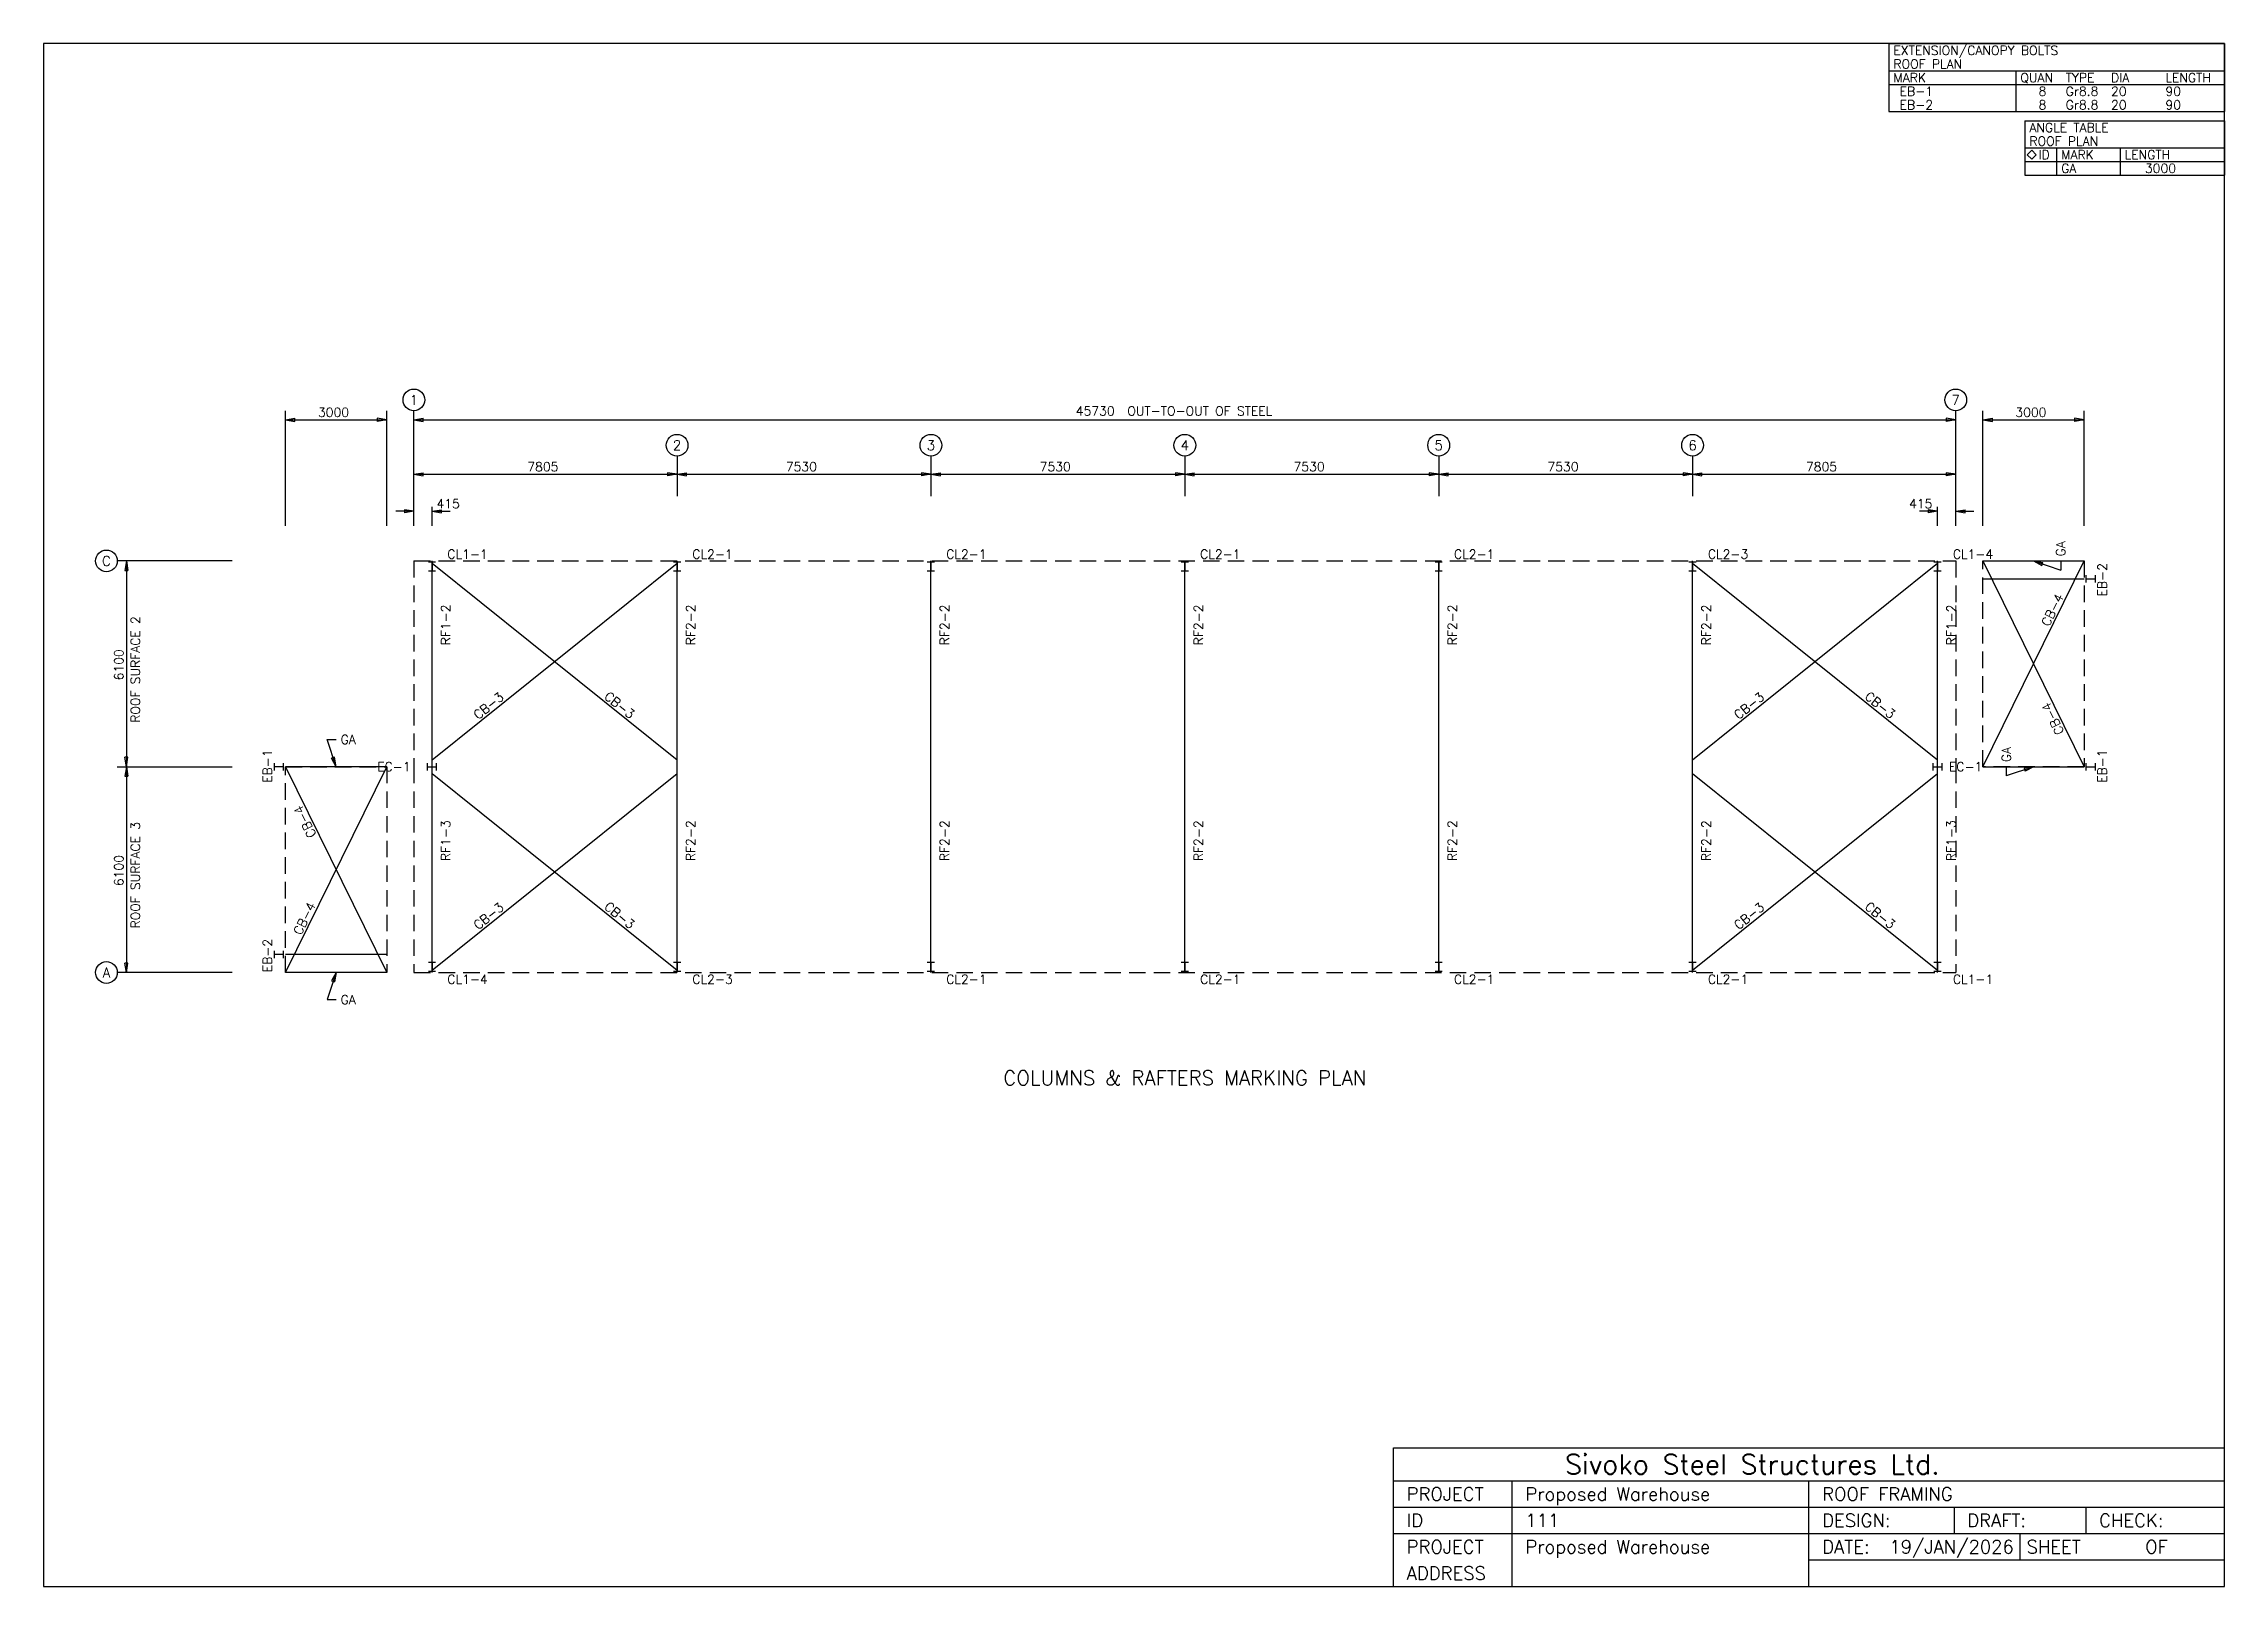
# Model space of a CAD drawing. Extents: x 0 to 64681, y 0 to 45739.
import ezdxf
from ezdxf.enums import TextEntityAlignment as Align

# ---------------------------------------------------------------- set-up
doc = ezdxf.new("R2010")
doc.units = 0
doc.linetypes.add('CONTIN', pattern=[0])
doc.linetypes.add('DASHED', pattern=[731.46, 488.96, -242.5])
doc.layers.get('0').update_dxf_attribs({"linetype": 'CONTIN'})
for name, color, linetype in [('1', 7, 'CONTIN'), ('10', 10, 'CONTIN'), ('11', 7, 'CONTIN'), ('12', 6, 'CONTIN'), ('13', 1, 'CONTIN'), ('14', 7, 'CONTIN'), ('15', 7, 'CONTIN'), ('2', 6, 'CONTIN'), ('22', 7, 'CONTIN'), ('26', 7, 'CONTIN'), ('3', 7, 'CONTIN'), ('4', 7, 'CONTIN'), ('5', 5, 'DASHED'), ('6', 6, 'CONTIN')]:
    doc.layers.add(name, color=color, linetype=linetype)
doc.styles.add('SIMPLEX', font='SIMPLEX')

# ---------------------------------------------------------------- blocks, each defined once
blk = doc.blocks.new('WCOL')
for p, q in [((-10.2, 0), (10.2, 0)), ((0, 0), (0, -25.4)), ((-10.2, -25.4), (10.2, -25.4))]:
    blk.add_line(p, q)
blk = doc.blocks.new('ARROWP')
for p, q in [((0, 0), (-280, 47)), ((-280, 47), (-280, -47)), ((0, 0), (-280, -47))]:
    blk.add_line(p, q)
blk = doc.blocks.new('ARROW')
for p, q in [((0, 0), (-280, 47)), ((-280, 47), (-280, -47)), ((0, 0), (-280, -47))]:
    blk.add_line(p, q)
blk = doc.blocks.new('ROFFRM')
at = {"layer": '1'}
for p, q in [((537.853333, 6300), (7804.99951, 12132.7686)), ((537.853333, 12132.7686), (7804.99951, 6300)), ((37925, 6300), (45192.1445, 12132.7686)), ((37925, 12132.7686), (45192.1445, 6300)), ((46536.7773, 12200), (49536.7773, 6100)), ((46536.7773, 6100), (49536.7773, 12200)), ((-3806.78, 6100), (-806.78003, 0)), ((-3806.78, 0), (-806.78003, 6100)), ((537.853333, 67.231667), (7804.99951, 5900.00049)), ((537.853333, 5900.00049), (7804.99951, 67.231667)), ((37925, 67.231667), (45192.1445, 5900.00049)), ((37925, 5900.00049), (45192.1445, 67.231667))]:
    blk.add_line(p, q, dxfattribs=at)
at = {"layer": '12'}
for p, q in [((-3806.78, 13242.0928), (-3806.78, 16652.082)), ((-806.77985, 13242.0928), (-806.77985, 16652.082)), ((0, 13242.0928), (0, 16652.082)), ((45730, 13242.0928), (45730, 16652.082)), ((46536.7773, 13242.0928), (46536.7773, 16652.082)), ((49536.7773, 13242.0928), (49536.7773, 16652.082)), ((7804.99951, 15307.4492), (7804.99951, 14124.1709)), ((15334.998, 15307.4492), (15334.998, 14124.1709)), ((22864.998, 15307.4492), (22864.998, 14124.1709)), ((30395.002, 15307.4492), (30395.002, 14124.1709)), ((37925, 15307.4492), (37925, 14124.1709)), ((0, 13242.0928), (0, 13806.8389)), ((537.853333, 13242.0928), (537.853333, 13806.8389)), ((45192.1445, 13242.0928), (45192.1445, 13806.8389)), ((45730, 13242.0928), (45730, 13806.8389)), ((-5386.7236, 12200), (-8796.7139, 12200)), ((-8796.7139, 6100), (-5386.7236, 6100)), ((-5386.7236, 0), (-8796.7139, 0))]:
    blk.add_line(p, q, dxfattribs=at)
at = {"layer": '13'}
for centre in [(0, 16974.7949), (45730, 16974.7949), (7804.99951, 15630.1611), (15334.998, 15630.1611), (22864.998, 15630.1611), (30395.002, 15630.1611), (37925, 15630.1611), (-9119.4258, 12200), (-9119.4258, 0)]:
    blk.add_circle(centre, 322.712036, dxfattribs=at)
at = {"layer": '2'}
for p, q in [((-3806.78, 16383.1572), (-806.78003, 16383.1572)), ((0, 16383.1572), (45730, 16383.1572)), ((46536.7773, 16383.1572), (49536.7773, 16383.1572)), ((0, 14769.5947), (45730, 14769.5947)), ((0, 13672.374), (-537.85333, 13672.374)), ((537.853333, 13672.374), (1075.70667, 13672.374)), ((45192.1445, 13672.374), (44654.293, 13672.374)), ((45730, 13672.374), (46267.8516, 13672.374)), ((-8527.7881, 12200), (-8527.7881, 0))]:
    blk.add_line(p, q, dxfattribs=at)
at = {"layer": '3'}
for p, q in [((48036.7773, 12200), (48843.5586, 11931.0732)), ((48843.5586, 12200), (48843.5586, 11931.0732)), ((-2306.78, 6100), (-2575.7068, 6906.7793)), ((-2575.7068, 6906.7793), (-2306.78, 6906.7793)), ((47230, 6100), (47230, 5831.07324)), ((48036.7773, 6100), (47230, 5831.07324)), ((-2306.78, 0), (-2575.7068, -806.78003)), ((-2575.7068, -806.78003), (-2306.78, -806.78003))]:
    blk.add_line(p, q, dxfattribs=at)
at = {"layer": '4'}
for p, q in [((537.853333, 0), (537.853333, 12200)), ((7804.99951, 0), (7804.99951, 12200)), ((15335, 0), (15335, 12200)), ((22865, 0), (22865, 12200)), ((30395.002, 0), (30395.002, 12200)), ((37925, 0), (37925, 12200)), ((45192.1445, 0), (45192.1445, 12200)), ((46536.7773, 11670), (49536.7773, 11670)), ((-806.78003, 6100), (-3806.78, 6100)), ((46536.7773, 6100), (49536.7773, 6100)), ((-806.78003, 530.000183), (-3806.78, 530.000183))]:
    blk.add_line(p, q, dxfattribs=at)
at = {"layer": '5'}
for p, q in [((0, 12200), (0, 6100)), ((0, 12200), (45730, 12200)), ((45730, 12200), (45730, 6100)), ((46536.7773, 6100), (46536.7773, 12200)), ((46536.7773, 12200), (49536.7773, 12200)), ((49536.7773, 12200), (49536.7773, 6100)), ((-3806.78, 6100), (-806.78003, 6100)), ((-3806.78, 0), (-3806.78, 6100)), ((-806.78003, 6100), (-806.78003, 0)), ((0, 6100), (0, 0)), ((45730, 6100), (45730, 0)), ((49536.7773, 6100), (46536.7773, 6100)), ((-806.78003, 0), (-3806.78, 0)), ((0, 0), (45730, 0))]:
    blk.add_line(p, q, dxfattribs=at)
at = {"layer": '6'}
for p, q in [((46536.7773, 12200), (49536.7773, 12200)), ((-806.78003, 6100), (-3806.78, 6100)), ((46536.7773, 6100), (49536.7773, 6100)), ((-806.78003, 0), (-3806.78, 0))]:
    blk.add_line(p, q, dxfattribs=at)
at = {"layer": '10', "yscale": 10.5876646, "zscale": 10.5876646}
for p, xscale in [((537.852417, 12166.3848), -10.587665), ((7804.99951, 12166.3848), -10.587665), ((15334.998, 12166.3848), -10.587665), ((22864.998, 12166.3848), -10.587665), ((30395.002, 12166.3848), -10.587665), ((37925, 12166.3848), -10.587665), ((45192.1445, 12166.3848), -10.587665), ((537.853333, 302.542511), 10.5876646), ((7804.99951, 302.542511), 10.5876646), ((15335, 302.542511), 10.5876646), ((22865, 302.542511), 10.5876646), ((30395.002, 302.542511), 10.5876646), ((37925, 302.542511), 10.5876646), ((45192.1445, 302.542511), 10.5876646)]:
    blk.add_blockref('WCOL', p, dxfattribs=dict(at, xscale=xscale))
at = {"layer": '10', "xscale": 10.5876646, "yscale": 10.5876646, "zscale": 10.5876646}
for p, rotation in [((49604.0117, 11670), 90), ((-3874.0117, 6100), 270), ((403.390015, 6100), 90), ((45057.6836, 6100), 90), ((49604.0117, 6100), 90), ((-3874.0117, 530.000183), 270)]:
    blk.add_blockref('WCOL', p, dxfattribs=dict(at, rotation=rotation))
at = {"layer": '2'}
for p, rotation in [((-3806.78, 16383.1572), 180), ((0, 16383.1572), 180), ((46536.7773, 16383.1572), 180), ((0, 14769.5947), 180), ((7804.99951, 14769.5947), 180), ((15334.998, 14769.5947), 180), ((22864.998, 14769.5947), 180), ((30395.002, 14769.5947), 180), ((37925, 14769.5947), 180), ((537.853333, 13672.374), 180), ((45730, 13672.374), 180), ((-8527.7881, 12200), 90), ((-8527.7881, 6100), 270), ((-8527.7881, 6100), 90), ((-8527.7881, 0), 270)]:
    blk.add_blockref('ARROW', p, dxfattribs=dict(at, rotation=rotation))
for p in [(-806.78003, 16383.1572), (45730, 16383.1572), (49536.7773, 16383.1572), (7804.99951, 14769.5947), (15334.998, 14769.5947), (22864.998, 14769.5947), (30395.002, 14769.5947), (37925, 14769.5947), (45730, 14769.5947), (0, 13672.374), (45192.1445, 13672.374)]:
    blk.add_blockref('ARROW', p, dxfattribs=at)
at = {"layer": '3'}
for p, rotation in [((48036.7773, 12200), 161.565), ((-2306.78, 6100), 288.435), ((48036.7773, 6100), 378.435), ((-2306.78, 0), 431.565)]:
    blk.add_blockref('ARROWP', p, dxfattribs=dict(at, rotation=rotation))
at = {"layer": '11', "style": 'SIMPLEX'}
for s, p in [('3000', (-2844.6333, 16472.7988)), ('45730', (19631.1563, 16512.2422)), ('3000', (47498.9219, 16472.7988)), ('7805', (3364.64648, 14859.2383)), ('7530', (11032.1455, 14859.2383)), ('7530', (18562.1445, 14859.2383)), ('7530', (26092.1426, 14859.2383)), ('7530', (33622.1445, 14859.2383)), ('7805', (41289.6484, 14859.2383)), ('415', (672.316711, 13762.0176)), ('415', (44345.0273, 13762.0176))]:
    blk.add_text(s, height=268.926666, dxfattribs=at).set_placement(p)
for p in [(-8617.4307, 8659.20898), (-8617.4307, 2559.20898)]:
    blk.add_text('6100', height=268.926666, rotation=90, dxfattribs=at).set_placement(p)
at = {"layer": '13', "style": 'SIMPLEX'}
for s, p in [('1', (0, 16974.7949)), ('7', (45730, 16974.7949)), ('2', (7804.99951, 15630.1611)), ('3', (15334.998, 15630.1611)), ('4', (22864.998, 15630.1611)), ('5', (30395.002, 15630.1611)), ('6', (37925, 15630.1611)), ('C', (-9119.4258, 12200)), ('A', (-9119.4258, 0))]:
    blk.add_text(s, height=290.440826, dxfattribs=at).set_placement(p, align=Align.MIDDLE_CENTER)
at = {"layer": '15', "style": 'SIMPLEX'}
blk.add_text(' OUT-TO-OUT OF STEEL', height=268.926666, dxfattribs=at).set_placement((20975.7891, 16512.2422))
for s, p in [('ROOF SURFACE 2', (-8124.3975, 7401.97656)), ('ROOF SURFACE 3', (-8124.3975, 1301.97668))]:
    blk.add_text(s, height=268.926666, rotation=90, dxfattribs=at).set_placement(p)
blk.add_text('COLUMNS & RAFTERS MARKING PLAN', height=430.282684, dxfattribs=at).set_placement((22865, -3341.4138), align=Align.CENTER)
at = {"layer": '3', "style": 'SIMPLEX'}
for s, p in [(' CL1-1', (806.779114, 12267.2314)), (' CL2-1', (8073.92627, 12267.2314)), (' CL2-1', (15603.9248, 12267.2314)), (' CL2-1', (23133.9238, 12267.2314)), (' CL2-1', (30663.9258, 12267.2314)), (' CL2-3', (38193.9258, 12267.2314)), (' CL1-4', (45461.0742, 12267.2314)), ('GA', (-2172.3169, 6772.31689)), ('EC-1', (-1089.1531, 5965.53662)), ('EC-1', (45528.3047, 5965.53662)), (' CL1-4', (806.780029, -336.15836)), (' CL2-3', (8073.92725, -336.15836)), (' CL2-1', (15603.9268, -336.15836)), (' CL2-1', (23133.9277, -336.15836)), (' CL2-1', (30663.9258, -336.15836)), (' CL2-1', (38193.9258, -336.15836)), (' CL1-1', (45461.0742, -336.15836)), ('GA', (-2172.3169, -941.24329))]:
    blk.add_text(s, height=268.926666, dxfattribs=at).set_placement(p)
for s, rotation, p in [('GA', 90, (48978.0195, 12334.4629)), ('EB-2', 90, (50209.0977, 11145.5928)), ('CB-4', 63.812, (48495.0156, 10234.0947)), (' RF1-2', 90, (1075.70667, 9514.40918)), (' RF2-2', 90, (8342.85352, 9514.40918)), (' RF2-2', 90, (15872.8545, 9514.40918)), (' RF2-2', 90, (23402.8555, 9514.40918)), (' RF2-2', 90, (30932.8516, 9514.40918)), (' RF2-2', 90, (38462.8516, 9514.40918)), (' RF1-2', 90, (45730, 9514.40918)), ('CB-3', 38.751, (1903.5874, 7482.37646)), ('CB-3', -38.751, (5621.32715, 8138.87109)), ('CB-3', 38.751, (39290.7344, 7482.37646)), ('CB-3', -38.751, (43008.4766, 8138.87109)), ('CB-4', 116.188, (48957.875, 7124.75244)), ('EB-1', 90, (-4210.1699, 5622.65527)), ('GA', 90, (47364.4648, 6234.46338)), ('EB-1', 90, (50209.0977, 5622.65527)), ('CB-4', 116.188, (-2885.6792, 4074.75269)), (' RF1-3', 90, (1075.70667, 3115.89771)), (' RF2-2', 90, (8342.85352, 3115.89771)), (' RF2-2', 90, (15872.8545, 3115.89771)), (' RF2-2', 90, (23402.8555, 3115.89771)), (' RF2-2', 90, (30932.8516, 3115.89771)), (' RF2-2', 90, (38462.8516, 3115.89771)), (' RF1-3', 90, (45730, 3115.89771)), ('CB-4', 63.812, (-3348.5417, 1084.09399)), ('CB-3', 38.751, (1903.58765, 1249.60815)), ('CB-3', -38.751, (5621.32715, 1906.10364)), ('CB-3', 38.751, (39290.7344, 1249.60815)), ('CB-3', -38.751, (43008.4766, 1906.10364)), ('EB-2', 90, (-4210.1699, 5.593187))]:
    blk.add_text(s, height=268.926666, rotation=rotation, dxfattribs=at).set_placement(p)
blk = doc.blocks.new('RW3BLT')
for p, q in [((-9950.2871, 0), (0, 0)), ((-9950.2871, 0), (-9950.2871, -2016.95)), ((0, 0), (0, -2016.95)), ((-9950.2871, -806.78003), (0, -806.78003)), ((-9950.2871, -1210.17), (0, -1210.17)), ((-6185.3135, -806.78003), (-6185.3135, -2016.95)), ((-9950.2871, -2016.95), (0, -2016.95))]:
    blk.add_line(p, q)
at = {"layer": '14', "style": 'SIMPLEX'}
for s, p in [('EXTENSION/CANOPY BOLTS', (-9815.8242, -336.15833)), ('ROOF PLAN', (-9815.8242, -739.54834)), ('MARK', (-9815.8242, -1142.9384)), ('QUAN', (-6050.8501, -1142.9384)), ('TYPE', (-4706.2163, -1142.9384)), ('DIA', (-3361.5835, -1142.9384)), ('LENGTH', (-1748.0234, -1142.9384))]:
    blk.add_text(s, height=268.926666, dxfattribs=at).set_placement(p)
at = {"layer": '26', "style": 'SIMPLEX'}
for s, height, p in [(' EB-1', 268.926666, (-9815.8242, -1546.3284)), ('8', 268.92667, (-5512.9966, -1546.3284)), ('Gr8.8', 268.926666, (-4706.2163, -1546.3284)), ('20', 268.926666, (-3361.5835, -1546.3284)), ('90', 268.926666, (-1748.0234, -1546.3284)), (' EB-2', 268.926666, (-9815.8242, -1949.7184)), ('8', 268.92667, (-5512.9966, -1949.7184)), ('Gr8.8', 268.926666, (-4706.2163, -1949.7184)), ('20', 268.926666, (-3361.5835, -1949.7184)), ('90', 268.926666, (-1748.0234, -1949.7184))]:
    blk.add_text(s, height=height, dxfattribs=at).set_placement(p)
blk = doc.blocks.new('RW3ANGL')
for p, q in [((-5916.3867, 0), (-5916.3867, -1613.5601)), ((-5916.3867, 0), (0, 0)), ((0, 0), (0, -1613.5601)), ((-5916.3867, -806.78003), (0, -806.78003)), ((-5916.3867, -1210.17), (0, -1210.17)), ((-4975.1436, -806.78003), (-4975.1436, -1613.5601)), ((-3092.6567, -806.78003), (-3092.6567, -1613.5601)), ((-5916.3867, -1613.5601), (0, -1613.5601))]:
    blk.add_line(p, q)
at = {"layer": '14'}
for p, q in [((-5849.1553, -1008.475), (-5714.6919, -874.01178)), ((-5714.6919, -1142.9384), (-5849.1553, -1008.475)), ((-5714.6919, -874.01178), (-5580.2285, -1008.475)), ((-5580.2285, -1008.475), (-5714.6919, -1142.9384))]:
    blk.add_line(p, q, dxfattribs=at)
at = {"layer": '14', "style": 'SIMPLEX'}
for s, p in [('ANGLE TABLE', (-5781.9233, -336.15833)), ('ROOF PLAN', (-5781.9233, -739.54834)), ('ID', (-5512.9966, -1142.9384)), ('MARK', (-4840.6802, -1142.9384)), ('LENGTH', (-2958.1934, -1142.9384))]:
    blk.add_text(s, height=268.926666, dxfattribs=at).set_placement(p)
at = {"layer": '26', "style": 'SIMPLEX'}
for s, p in [('GA', (-4840.6802, -1546.3284)), ('   3000', (-2958.1934, -1546.3284))]:
    blk.add_text(s, height=268.926666, dxfattribs=at).set_placement(p)

msp = doc.modelspace()

# ---------------------------------------------------------------- linework, layer by layer
for p, q in [((40037.543, 0), (40037.543, 4107.24365)), ((40037.543, 4107.24365), (64681.0039, 4107.24365)), ((64681.0039, 0), (64681.0039, 4107.24365)), ((40037.543, 3129.32861), (64681.0039, 3129.32861)), ((43558.0352, 0), (43558.0352, 3129.32861)), ((52359.2695, 0), (52359.2695, 3129.32861)), ((40037.543, 2346.99658), (64681.0039, 2346.99658)), ((56662.0977, 2346.99658), (56662.0977, 1564.66431)), ((60573.7656, 2346.99658), (60573.7656, 1564.66431)), ((40037.543, 1564.66431), (64681.0039, 1564.66431)), ((58617.9336, 1564.66431), (58617.9336, 782.332153)), ((52359.2695, 782.332153), (64681.0039, 782.332153)), ((40037.543, 0), (64681.0039, 0))]:
    msp.add_line(p, q)
at = {"layer": '22'}
for p, q in [((64681.0039, 45738.7148), (0, 45738.7148)), ((0, 45738.7148), (0, 0)), ((64681.0039, 0), (64681.0039, 45738.7148)), ((0, 0), (64681.0039, 0))]:
    msp.add_line(p, q, dxfattribs=at)

# ---------------------------------------------------------------- block references
for name, p in [('RW3BLT', (64681.0039, 45738.7148)), ('RW3ANGL', (64681.0039, 43452.8398)), ('ROFFRM', (10982.1621, 18201.3457))]:
    msp.add_blockref(name, p)

# ---------------------------------------------------------------- texts
at = {"layer": '14', "style": 'SIMPLEX'}
for s, height, p in [('Sivoko Steel Structures Ltd.', 586.749146, (45122.7031, 3324.91162)), ('PROJECT', 391.166077, (40428.707, 2542.57959)), ('Proposed Warehouse', 391.166077, (43949.207, 2542.57959)), ('ROOF FRAMING', 391.166077, (52750.4414, 2542.57959)), ('ID', 391.166077, (40428.707, 1760.24731)), ('111', 391.166077, (43949.207, 1760.24731)), ('DESIGN:', 391.166077, (52750.4414, 1760.24731)), ('DRAFT:', 391.166077, (57053.2656, 1760.24731)), ('CHECK:', 391.166077, (60964.9297, 1760.24731)), ('PROJECT', 391.166077, (40428.707, 977.915222)), ('Proposed Warehouse', 391.166077, (43949.207, 977.915222)), ('DATE:', 391.166077, (52750.4414, 977.915222)), ('19/JAN/2026', 391.166077, (54745.3906, 977.915222)), ('SHEET', 391.166077, (58813.5117, 977.915222)), ('OF', 391.166077, (62334.0039, 977.915222)), ('ADDRESS', 391.166077, (40428.707, 195.583038))]:
    msp.add_text(s, height=height, dxfattribs=at).set_placement(p)

doc.saveas('drawing.dxf')
